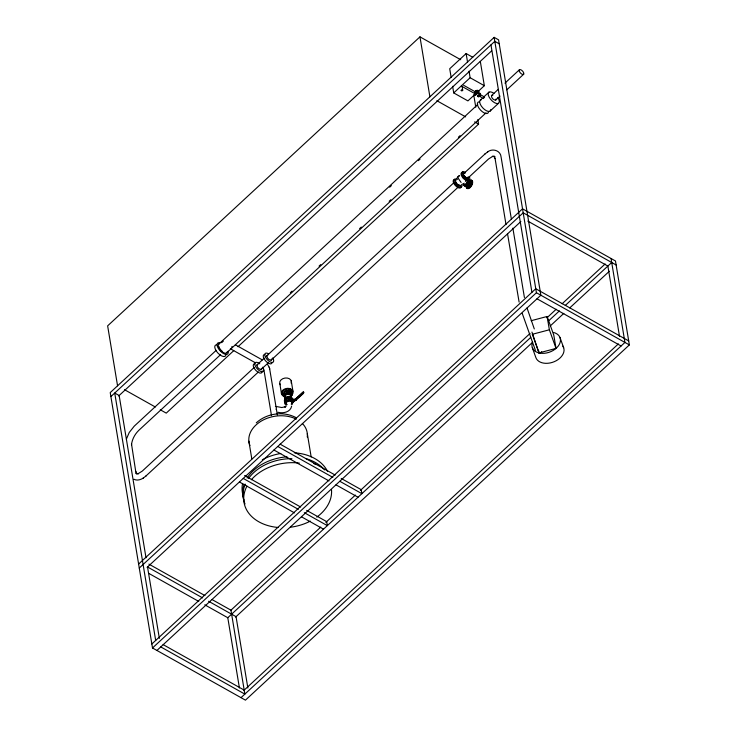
<?xml version="1.0" encoding="UTF-8"?>
<svg xmlns="http://www.w3.org/2000/svg" width="737" height="737" viewBox="0 0 737 737"><rect width="100%" height="100%" fill="white"/><g stroke="black" fill="none" stroke-linecap="round" stroke-linejoin="round"><path stroke-width="1.11" d="M477.825 92.494L476.728 92.457M462.735 90.209L461.924 90.955L460.984 90.43L461.795 89.674L462.735 90.209L462.154 86.699M475.789 91.526C478.506 92.171 475.282 89.555 475.881 92.143M477.917 90.679L475.835 91.37L476.821 91.591L476.646 92.162L478.073 90.771L478.479 91.729L476.867 91.674L477.41 91.434L476.784 90.605L477.944 90.863L476.784 90.605M292.276 402.605A2.091 1.059 -60.7 0 0 292.635 402.328L293.059 401.306M293.381 401.26C293.455 403.572 292.884 399.353 293.096 401.84M293.575 401.739C292.396 402.236 294.174 399.684 293.814 401.545M470.676 186.397L470.234 186.876C470.657 183.559 468.17 183.467 472.048 183.485C472.97 181.486 470.206 179.607 468.778 181.348L469.11 183.393L470.178 184.038M469.58 183.706L471.45 183.154L471.081 180.924L469.368 181.68L469.709 183.725M292.755 400.56C294.579 407.027 288.204 393.705 292.746 400.421L292.138 401.969M469.211 184.876L468.677 184.582L469.34 183.531L470.224 184.674L469.101 184.729M469.893 184.582L469.165 183.633L468.806 184.803M475.254 93.24C475.172 95.257 477.438 91.729 475.706 92.503M291.659 406.087C290.479 412.195 283.155 413.687 277.969 412.278M126.368 439.141L129.251 432.462L134.254 426.143L216.162 350.351M293.298 400.919L293.335 401.453M292.994 401.591L293.566 401.306L293.51 401.987M469.552 183.964L469.248 184.572M469.985 184.499L469.957 183.854L469.405 184.112M476.682 93.442L475.872 94.152M468.013 183.172L467.682 183.762A1.585 0.811 -60.7 0 0 468.032 183.117M459.612 175.461L458.128 176.521L457.917 177.866L461.086 182.463M287.633 392.72L284.823 393.908C282.704 391.55 288.711 389.007 287.633 392.72L290.406 393.18L290.019 391.2L291.861 395.087C288.784 400.79 293.989 394.194 290.535 393.143M285.919 403.443A4.247 3.086 -9.4 0 1 285.495 399.095A4.247 3.086 -9.4 0 1 291.447 398.33A3.197 2.322 -9.4 0 1 291.631 398.874L291.511 398.385L291.695 400.55L290.894 401.26A2.81 2.036 -9.4 0 0 287.458 401.333L286.914 401.729A2.81 2.036 -9.4 0 0 286.711 404.245L287.154 404.576C282.197 406.778 286.997 396.423 291.585 400.292C292.267 400.762 293.943 403.36 292.11 401.951M284.675 393.899L283.791 396.276L283.459 394.231L284.427 392.029L284.703 394.019L283.773 396.137L285.099 398.1M284.657 401.462C284.897 398.21 288.941 397.169 291.437 398.597M284.675 401.601C284.215 406.529 287.67 396.755 291.557 400.467M477.419 91.554L476.94 91.452L478.073 90.771M478.405 91.692L477.908 92.484M476.139 92.328L475.862 93.728M483.702 97.781L484.513 97.026M471.238 185.567L471.689 184.674M469.018 184.821L467.157 185.438L467.525 187.677L466.926 187.336L469.202 183.347L469.358 184.02M470.823 180.74L469.294 183.338L470.151 183.845L471.68 181.256M468.124 187.972L467.194 187.511L469.147 184.646M469.552 183.513L471.413 181.081L469.884 183.67M467.783 187.852L469.312 185.254L468.668 184.932M456.664 178.594L458.128 176.521M475.024 92.595A1.852 0.94 -60.7 0 1 476.996 91.904A1.852 0.94 -60.7 0 1 475.595 94.686L475.42 94.704M475.936 91.379L476.581 90.669M292.128 401.757L292.396 401.444A4.247 3.086 -9.4 0 0 290.774 397.547A4.247 3.086 -9.4 0 0 285.182 398.818A4.247 3.086 -9.4 0 0 285.836 402.936M470.234 186.876L469.635 186.544L471.312 183.706L471.901 184.038M293.529 401.711L293.252 401.941M460.708 59.715L419.97 36.85L107.639 325.855L117.561 385.801M472.758 57.274L466.125 53.552L449.717 68.734L451.173 77.532M156.935 650.467L540.857 295.233L498.571 39.835L494.149 37.357L110.228 392.591L152.504 647.98L245.449 700.15L629.361 344.916L615.469 260.981L522.533 208.82L138.611 564.054M110.891 396.58L494.803 41.346L499.235 43.833M118.685 395.944L491.643 50.862M475.31 94.06L467.921 100.895L453.716 92.917L470.132 77.735L469.036 71.139M477.769 91.775L484.338 85.704L480.331 61.521M480.515 99.956L482.062 98.528M483.601 97.1L488.999 92.107M218.493 344.4L477.714 104.543M221.653 342.677L223.339 341.111M389.68 187.198L391.375 185.632M418.395 160.638L420.081 159.072M491.45 95.644L498.203 89.389M504.956 83.134L519.309 69.858M220.639 354.617L138.759 430.38C134.862 434.204 132.107 439.28 131.499 444.743L131.555 444.273L135.811 472.021L135.645 471.431L137.008 474.066L135.801 473.384L138.445 473.67L137.856 473.845L142.223 471.136L254.182 367.487M495.826 99.983L500.045 96.086M506.798 89.831L523.685 74.216M290.369 292.69L292.055 291.133M319.075 266.131L320.77 264.565M359.61 228.627L361.296 227.07M389.164 201.284L390.85 199.718M458.405 137.22L460.091 135.654M226.821 352.691L486.042 112.844M490.004 111.167L498.488 103.318M233.776 350.637L166.24 413.125L160.279 409.781M237.996 346.731L478.58 124.129L477.834 119.597M256.716 365.137L264.316 358.108M266.002 356.551L454.278 182.343M463.573 173.748L485.001 153.959M145.806 476.12L258.42 371.964M260.953 369.624L268.554 362.586M267.771 355.298L267.043 355.584C266.554 357.74 268.968 360.264 271.115 360.172L457.677 187.603M467.811 178.225L488.594 158.943L492.952 156.235L492.362 156.41L495.006 156.695L493.799 156.014L495.163 158.648L494.997 158.059L506.006 224.545M284.703 394.019L287.614 392.591L290.553 393.263M285.587 399.353L288.517 398.044M292.653 400.615L295.823 398.726L302.889 392.195A0.94 0.479 -60.7 0 1 303.607 392.259A0.94 0.479 -60.7 0 1 303.1 393.457L292.635 402.328M292.792 400.688L295.961 398.809L303.027 392.268A0.94 0.479 -60.7 0 1 303.745 392.342A0.94 0.479 -60.7 0 1 303.239 393.54L296.173 400.08L292.386 402.531M139.275 568.052L523.196 212.818L616.132 264.979M147.078 567.407L520.866 221.542M151.85 643.991L535.762 288.757L628.707 340.918M152.504 647.98L536.425 292.746L494.149 37.357M230.497 610.614L320.788 527.075M325.846 522.386L355.381 495.061M360.439 490.381L530.041 333.456M546.918 317.84L556.195 309.245M562.11 303.782L605.141 263.966M239.424 687.999L227.788 617.735L530.704 337.445M548.42 321.056L559.392 310.903M565.297 305.44L611.71 262.501M235.591 617.09L532.602 342.272M550.318 325.883L563.814 313.391M569.729 307.919L609.379 271.225M243.735 690.551L618.371 343.903M241.017 697.663L624.939 342.429L611.047 258.503M287.854 390.951L290.175 388.841M286.131 406.023L284.841 407.146L285.726 406.621L281.856 407.533L275.905 406.428M487.415 152.098C492.169 147.944 500.644 150.33 501.096 157.073L511.367 219.11M133.941 479.253C136.981 480.911 140.712 479.796 143.393 477.981M484.679 154.217L487.83 151.785M469.027 184.738L469.229 186.912L467.194 187.511M469.368 187.603L469.828 187.244L469.229 186.912M142.987 478.295L146.138 475.862M271.115 360.172L271.557 359.066M476.922 91.591L478.442 91.885M256.292 422.835C266.96 413.135 283.441 410.942 296.2 417.676M284.51 392.001L287.117 390.767M531.165 320.706L547.103 316.477L553.773 335.086L556.039 348.398L538.987 352.931L531.939 332.083M532.307 334.294L549.369 329.789L547.103 316.477M553.404 332.461L553.634 332.488A14.74 10.042 -19.7 0 1 559.254 344.511A14.74 10.042 -19.7 0 1 542.156 353.355L538.747 352.876A14.74 10.042 -19.7 0 1 532.492 342.244M458.589 176.171L459.243 176.069M257.784 364.529L257.066 364.824C256.577 366.971 258.982 369.504 261.138 369.412L261.571 368.307M293.022 400.495L293.501 400.799M477.198 91.517L476.821 90.789M290.092 391.283L287.319 390.813M492.804 95.349L491.561 95.534C491.072 97.689 493.486 100.214 495.632 100.121L496.065 99.016M469.994 184.047L468.677 184.582M462.228 86.57L475.724 94.096A1.142 0.58 -60.7 0 0 476.535 92.447L476.36 92.613M470.132 77.735L484.338 85.704M463.582 85.252L476.609 92.567M480.616 94.815L484.624 97.063M483.73 98.583L477.733 95.22A1.852 0.94 -60.7 0 0 478.764 96.473L478.792 96.473A1.852 0.94 -60.7 0 0 480.202 94.032A1.852 0.94 -60.7 0 0 478.774 93.654M436.848 100.702L465.664 116.879M474.6 121.891L478.58 124.129M468.778 181.348L469.368 181.68M471.45 183.154L472.048 183.485M468.714 183.762L469.303 184.093M468.566 184.001L469.303 184.342M466.696 184.554L467.295 184.886M527.784 221.1L607.868 266.048L619.504 336.321M536.425 292.746L629.361 344.916M537.015 298.789L621.098 345.985M235.343 344.778L262.326 359.923M230.349 348.73L255.214 362.687M286.988 401.683L286.085 401.177L285.689 399.113M291.179 404.033L292.082 404.539L293.04 402.199M280.124 444.153L335.188 475.061M341.194 478.433L361.213 489.672L361.876 493.661L339.849 481.307M277.785 446.465L332.838 477.373M273.943 450.021L329.006 480.92M336.008 484.854L358.035 497.217M124.516 389.707L155.314 406.99M244.592 475.549L300.65 507.01M306.656 510.382L326.675 521.621L327.339 525.619L304.317 512.694M243.256 478.424L298.31 509.322M239.414 481.97L294.468 512.878M301.479 516.812L323.497 529.166M148.883 564.109L204.941 595.57M211.943 599.503L230.967 610.181L244.859 694.116L160.777 646.92M147.538 566.983L202.592 597.882M208.599 601.254L236.052 616.666L247.872 688.063M148.708 573.34L198.76 601.438M204.766 604.81L227.788 617.735M163.117 644.608L244.196 690.118M476.001 92.171L475.78 91.701M290.848 401.223L291.336 401.591A2.81 2.036 -9.4 0 1 291.53 403.618M462.421 173.057L462.799 173.591M463.195 177.801L462.818 177.267M290.24 391.365L291.548 393.19L291.87 395.225M466.926 187.336L466.558 185.107L468.428 184.554L469.073 185.134M478.359 95.497L479.114 95.313L479.418 94.216M267.411 364.096L269.337 367.57M285.956 401.287L285.56 399.224M560.074 337.73L563.648 347.707M549.369 329.789L556.039 348.398M534.297 328.942L527.019 307.928M532.381 334.303L539.051 352.922M535.384 350.287L522.211 313.336M532.307 347.634L535.882 357.611A14.74 10.042 -19.7 0 0 554.325 361.655A14.74 10.042 -19.7 0 0 562.856 346.132M269.595 368.472L275.868 405.976M269.217 367.146L269.742 368.988M519.115 302.106L507.498 233.555M524.422 297.536L512.869 228.138M490.971 44.902L531.93 292.303M538.609 350.692L538.987 352.931M476.922 91.37L476.885 91.849M473.707 94.714L475.77 107.16M466.125 53.552L467.58 62.341M469.294 184.499L469.635 186.544M452.629 86.321L453.716 92.917M419.97 36.85L429.901 96.805M307.311 433.651L311.171 456.968M295.961 398.809L296.173 400.08M295.823 398.726L296.034 399.998M291.244 380.872L292.957 391.227M294.026 399.555L294.238 400.817M293.879 399.472L294.091 400.744M288.499 397.925L288.83 400.007M287.126 390.84L287.439 392.738M288.305 397.943L288.646 400.034M279.839 383.728L281.552 394.074M276.421 409.33L277.352 414.913M263.929 369.928L271.502 415.668M248.866 441.196L251.814 458.967M146.018 557.798L119.154 395.511L114.723 393.033L155.682 640.435M147.52 566.882L159.358 638.38M302.363 423.48A29.48 21.419 -9.4 0 1 307.274 437.032M249.944 445.563A29.48 21.419 -9.4 0 1 261.792 420.772A29.48 21.419 -9.4 0 1 296.311 419.141M232.1 346.473A2.948 1.502 -60.7 0 1 231.667 347.099M461.408 85.953A2.948 1.363 47.2 0 1 461.684 85.732M284.169 396.552A5.896 4.284 -9.4 0 1 282.557 390.435A5.896 4.284 -9.4 0 1 291.152 389.136A5.896 4.284 -9.4 0 1 291.262 395.483M284.169 395.456A4.689 3.409 -9.4 0 1 283.505 390.905A4.689 3.409 -9.4 0 1 289.687 389.541A4.689 3.409 -9.4 0 1 291.419 393.853M290.968 389.458A4.689 3.409 -9.4 0 1 291.253 392.858M284.003 394.461A4.689 3.409 -9.4 0 1 282.437 392.222M280.373 384.732A5.896 4.284 -9.4 0 1 284.952 378.053A5.896 4.284 -9.4 0 1 291.152 383.111M476.065 92.567A1.299 0.94 -9.4 0 1 477.935 91.821A1.299 0.94 -9.4 0 1 478.239 93.286M475.991 92.586A1.299 0.94 -9.4 0 1 477.898 91.591A1.299 0.94 -9.4 0 1 477.944 93.231M475.623 92.383A1.852 0.94 -60.7 0 1 477.336 92.199A1.852 0.94 -60.7 0 1 476.019 94.806A1.852 0.94 -60.7 0 1 474.987 93.645M475.595 94.686A1.852 0.94 -60.7 0 1 474.812 93.028M475.485 92.521A1.142 0.58 -60.7 0 1 476.535 92.447M475.697 94.05A1.142 0.58 -60.7 0 1 475.089 93.304M476.94 92.779A1.078 0.553 -60.7 0 1 476.553 93.866A1.078 0.553 -60.7 0 1 475.77 94.327A1.115 0.562 -60.7 0 0 476.471 93.82A1.115 0.562 -60.7 0 0 476.867 92.705M476.351 92.447A1.078 0.553 -60.7 0 1 476.811 92.466A1.115 0.562 -60.7 0 0 476.074 92.503A1.631 1.188 -9.4 0 1 475.991 90.762A1.631 1.188 -9.4 0 1 478.377 90.679A1.631 1.188 -9.4 0 1 478.027 92.447M476.185 92.54A1.299 0.94 -9.4 0 1 477.908 91.978A1.299 0.94 -9.4 0 1 478.497 93.194M476.24 92.521A1.142 0.829 -9.4 0 1 477.935 91.959A1.142 0.829 -9.4 0 1 478.073 93.267M477.097 92.669A0.986 0.719 -9.4 0 1 478.396 93.203M476.599 92.457A0.986 0.719 -9.4 0 1 477.981 92.272A0.986 0.719 -9.4 0 1 478.083 93.286M475.807 92.494A1.631 1.188 -9.4 0 1 476.24 90.798A1.631 1.188 -9.4 0 1 478.497 90.946A1.631 1.188 -9.4 0 1 478.064 92.641M479.096 93.839A1.852 0.94 -60.7 0 1 480.515 93.977A1.852 0.94 -60.7 0 1 479.511 96.344A1.852 0.94 -60.7 0 1 478.101 96.206M479.013 93.949A1.078 0.553 -60.7 0 1 479.603 94.419A1.078 0.553 -60.7 0 1 478.884 95.69A1.078 0.553 -60.7 0 1 478.175 95.441M479.114 93.977A1.115 0.562 -60.7 0 1 479.713 94.456A1.115 0.562 -60.7 0 1 478.976 95.764A1.115 0.562 -60.7 0 1 478.249 95.515M468.363 179.791A3.703 1.889 -60.7 0 1 466.696 184.821A3.703 1.889 -60.7 0 1 463.665 184.591M468.585 179.662A3.703 1.889 -60.7 0 1 467.82 184.416A3.703 1.889 -60.7 0 1 464.356 185.494M461.638 184.361A5.288 2.441 47.2 0 1 459.234 187.051A5.288 2.441 47.2 0 1 454.056 181.228A5.288 2.441 47.2 0 1 457.364 179.552M461.132 186.111A5.288 2.441 47.2 0 1 455.687 185.871A5.288 2.441 47.2 0 1 454.655 179.662M459.013 184.849A2.487 1.152 47.2 0 1 458.543 184.646M456.876 185.752A3.261 1.502 47.2 0 1 456.249 185.208M459.796 185.383A3.086 1.428 47.2 0 1 459.298 185.328M458.727 185.116A3.086 1.428 47.2 0 1 458.119 184.757M457.52 184.268A3.086 1.428 47.2 0 1 456.958 183.688M456.489 183.052A3.086 1.428 47.2 0 1 456.129 182.407M460.266 185.263A3.169 1.465 47.2 0 1 456.977 184.222A3.169 1.465 47.2 0 1 455.908 180.731M467.774 179.856A3.703 1.889 -60.7 0 1 465.462 184.867A3.703 1.889 -60.7 0 1 462.928 183.596M468.308 180.15A3.703 1.889 -60.7 0 1 466.309 184.895A3.703 1.889 -60.7 0 1 463.481 184.619M467.949 180.141A3.261 1.658 -60.7 0 1 466.539 184.314M468.152 180.252A3.261 1.658 -60.7 0 1 466.189 184.941A4.671 2.377 -60.7 0 0 468.456 188.064A4.671 2.377 -60.7 0 0 472.095 181.91A4.671 2.377 -60.7 0 0 468.483 180.961M465.627 185.291A3.261 1.658 -60.7 0 1 464.632 185.402M465.655 180.758A2.819 1.437 -60.7 0 1 465.434 181.422M464.227 183.181A2.819 1.437 -60.7 0 1 463.739 183.559M467.203 180.39A2.819 1.437 -60.7 0 1 465.683 184.001A2.819 1.437 -60.7 0 1 463.527 183.789M471.385 180.233A4.671 2.377 -60.7 0 1 471.247 186.314A4.671 2.377 -60.7 0 1 466.558 187.281M469.073 181.293A4.671 2.377 -60.7 0 1 469.884 180.676M469.008 179.681A5.288 2.441 47.2 0 1 463.076 178.087A5.288 2.441 47.2 0 1 462.523 172.384M469.506 177.083A5.288 2.441 47.2 0 1 467.101 179.773A5.288 2.441 47.2 0 1 461.924 173.95A5.288 2.441 47.2 0 1 465.231 172.274M466.235 177.534A2.487 1.152 47.2 0 1 465.738 177.221M465.259 176.806A2.487 1.152 47.2 0 1 464.817 176.336M467.765 177.202A2.487 1.152 47.2 0 1 467.663 177.525M468.317 177.129A3.261 1.502 47.2 0 1 466.512 178.151A3.261 1.502 47.2 0 1 463.555 174.89A3.261 1.502 47.2 0 1 464.789 173.352M464.844 173.296A3.261 1.502 47.2 0 0 463.555 174.89A3.261 1.502 47.2 0 0 466.457 178.207A3.261 1.502 47.2 0 0 468.262 177.184M286.453 402.485A2.579 1.879 -9.4 0 1 290.664 401.094M291.106 401.425A2.579 1.879 -9.4 0 1 291.539 402.319M291.741 402.153A2.81 2.036 -9.4 0 1 291.695 402.688M286.214 402.328A2.81 2.036 -9.4 0 1 286.85 401.324M290.175 400.569A2.81 2.036 -9.4 0 1 290.783 400.817M291.262 401.186A2.81 2.036 -9.4 0 1 291.594 401.637M286.398 402.107A2.579 1.879 -9.4 0 1 286.979 401.186M290.037 400.486A2.579 1.879 -9.4 0 1 290.599 400.716M286.334 401.739A2.579 1.879 -9.4 0 1 286.546 401.25M286.573 391.78A2.81 2.036 -9.4 0 1 287.292 391.623M285.412 394.396A2.579 1.879 -9.4 0 1 285.781 393.954M285.247 394.571A2.81 2.036 -9.4 0 1 285.652 394.092M286.85 393.401A2.81 2.036 -9.4 0 1 289.586 393.586M285.468 394.765A2.579 1.879 -9.4 0 1 286.343 393.963M286.942 393.696A2.579 1.879 -9.4 0 1 289.466 393.862M285.532 397.114A2.81 2.036 -9.4 0 1 286.933 393.917A2.81 2.036 -9.4 0 1 290.627 395.428M285.366 398.035A3.197 2.322 -9.4 0 1 287.771 394.203A3.197 2.322 -9.4 0 1 290.857 397.317M284.786 400.467A3.869 2.81 -9.4 0 1 287.651 396.552A3.869 2.81 -9.4 0 1 292.248 398.763M285.44 396.617A2.598 1.889 -9.4 0 1 287.366 393.982A2.598 1.889 -9.4 0 1 290.461 395.474M285.339 399.076A3.197 2.322 -9.4 0 1 285.597 398.477M286.675 397.483A3.197 2.322 -9.4 0 1 287.421 397.151M290.544 397.354A3.197 2.322 -9.4 0 1 291.097 397.768M291.447 398.33A4.247 3.086 -9.4 0 1 291.87 402.678M286.693 394.535A2.036 1.483 -9.4 0 1 289.503 394.719M291.115 398.044A3.869 2.81 -9.4 0 1 292.377 400.624M284.768 400.873A3.869 2.81 -9.4 0 1 290.286 397.704M292.875 399.058A2.091 1.059 -60.7 0 1 293.777 399.85A2.091 1.059 -60.7 0 1 292.976 401.951M284.712 393.282A2.626 1.907 -9.4 0 1 286.325 390.923A2.626 1.907 -9.4 0 1 289.549 391.568M275.398 406.594A2.626 0.894 -77 0 1 276.089 409.321M243.919 499.99A44.22 32.133 -9.4 0 1 244.15 484.264M247.144 478.073A44.22 32.133 -9.4 0 1 286.988 456.82M305.883 458.617A44.22 32.133 -9.4 0 1 324.584 469.93M243.256 495.992A44.22 32.133 -9.4 0 1 242.602 483.417M262.344 459.75A44.22 32.133 -9.4 0 1 280.815 453.467M294.339 452.794A44.22 32.133 -9.4 0 1 327.532 471.422M541.658 351.789A3.095 2.11 -19.7 0 1 539.889 353.17M331.484 489.506A44.22 32.133 -9.4 0 1 316.799 517.116M310.332 521.114A44.22 32.133 -9.4 0 1 290.765 527.185M278.19 527.48A44.22 32.133 -9.4 0 1 246.969 486.088M251.345 479.759A44.22 32.133 -9.4 0 1 299.342 463.103M245.016 503.97A44.22 32.133 -9.4 0 1 245.301 484.154M248.655 478.322A44.22 32.133 -9.4 0 1 291.926 458.663M313.815 463.499A44.22 32.133 -9.4 0 1 315.786 464.531M227.107 351.982A5.896 2.718 47.2 0 1 221.017 350.766A5.896 2.718 47.2 0 1 219.064 343.967M222.224 351.282A5.012 2.312 47.2 0 1 219.681 348.417M219.175 347.385A5.012 2.312 47.2 0 1 218.898 346.436M490.851 109.527A7.37 3.399 47.2 0 1 482.938 108.063A7.37 3.399 47.2 0 1 481.445 99.688M488.548 111.665A7.37 3.399 47.2 0 1 480.635 110.191A7.37 3.399 47.2 0 1 479.142 101.817M228.111 351.254A7.37 3.399 47.2 0 1 224.389 353.981A7.37 3.399 47.2 0 1 217.507 346.786A7.37 3.399 47.2 0 1 220.031 342.797M225.946 354.644A7.37 3.399 47.2 0 1 218.032 353.17A7.37 3.399 47.2 0 1 216.54 344.796M497.834 97.441A7.37 3.399 47.2 0 1 496.369 103.456A7.37 3.399 47.2 0 1 488.29 95.009A7.37 3.399 47.2 0 1 493.937 93.369M272.137 362.622A5.896 2.718 47.2 0 1 265.523 360.844A5.896 2.718 47.2 0 1 264.905 354.488M272.727 357.915A5.896 2.718 47.2 0 1 271.363 362.374A5.896 2.718 47.2 0 1 264.988 356.017A5.896 2.718 47.2 0 1 268.572 353.769M262.75 367.155A5.896 2.718 47.2 0 1 261.036 371.503A5.896 2.718 47.2 0 1 254.818 364.52A5.896 2.718 47.2 0 1 259.756 363.783M262.142 370.904A5.896 2.718 47.2 0 1 256.071 370.647A5.896 2.718 47.2 0 1 254.928 363.719M454.932 179.524L455.724 180.289L454.987 179.478M454.969 184.388L455.761 185.144L455.015 184.342M455.77 183.642L456.562 184.397L455.77 183.642M462.799 172.246L463.591 173.011L462.799 172.246M460.192 185.982L460.984 186.747L460.192 185.982M463.637 176.364L464.43 177.129L463.637 176.364M468.059 178.704L468.852 179.469L468.059 178.704M295.086 399.15L295.297 400.412L295.086 399.15M480.082 94.658A1.142 0.58 -60.7 0 0 480.073 94.437A1.142 0.58 -60.7 0 1 480.054 94.649M479.437 95.893A1.142 0.58 -60.7 0 0 479.796 95.451A1.142 0.58 -60.7 0 1 479.418 95.884M519.345 71.314A3.095 1.428 47.2 0 0 523.39 74.437A3.095 1.428 47.2 0 0 521.768 70.347A3.095 1.428 47.2 0 0 519.345 71.314"/></g></svg>
